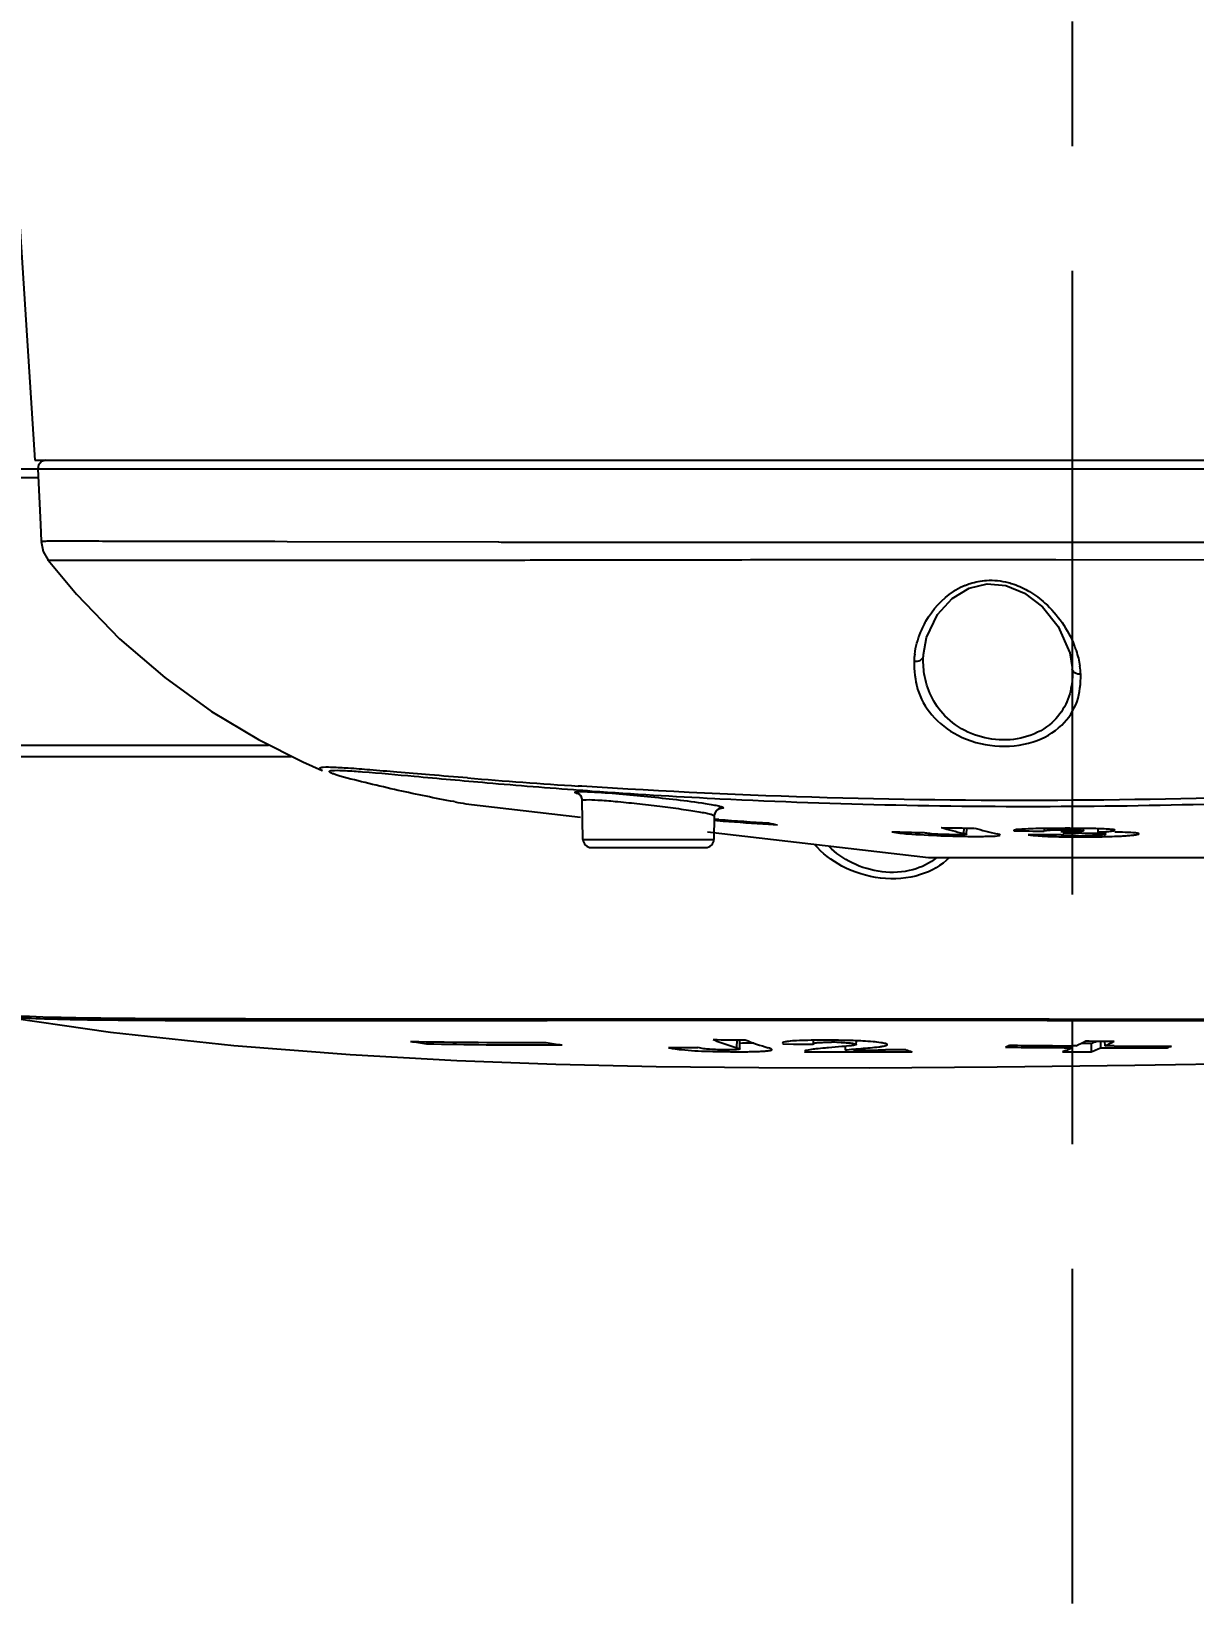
# Model space of a CAD drawing. Header units: millimetres. Extents: x 5828 to 6704, y 123 to 421.
# Drawn here: x 6419.679 to 6423.175, y 188.179 to 192.906 of the extents above; entities that cross this region are included whole.
import ezdxf

# ---------------------------------------------------------------- set-up
doc = ezdxf.new("R2010")
doc.units = ezdxf.units.MM
doc.linetypes.add('CENTER', pattern=[0.6, 0.375, -0.075, 0.075, -0.075])
for name, color, linetype in [('中心线', 7, 'Continuous'), ('外形图', 7, 'Continuous'), ('尺寸标注', 7, 'Continuous')]:
    doc.layers.add(name, color=color, linetype=linetype)
doc.styles.add('微软雅黑', font='msyh.ttc', dxfattribs={"height": 1.5})
doc.dimstyles.new('尺寸标注_1_20比例', dxfattribs={"dimtxt": 1.5, "dimasz": 1.25, "dimexe": 0.5, "dimexo": 0.4, "dimgap": 0.5, "dimtad": 1, "dimdec": 1, "dimlfac": 20, "dimdsep": 46, "dimtxsty": '微软雅黑', "dimcen": 0.09, "dimadec": 0, "dimazin": 0, "dimtp": 0.01, "dimtm": 0.01, "dimtfac": 1, "dimtdec": 1, "dimtofl": 0, "dimtmove": 0, "dimatfit": 3, "dimfxl": 1, "dimtolj": 1, "dimarcsym": 0})

# ---------------------------------------------------------------- blocks, each defined once
blk = doc.blocks.new('*D806')
at = {"layer": 'Defpoints', "color": 0}
for p in [(6419.9348, 196.9649), (6419.9348, 195.7149), (6438.1534, 195.7149)]:
    blk.add_point(p, dxfattribs=at)
at = {"layer": '尺寸标注', "color": 0, "lineweight": -2}
for p, q in [((6438.1534, 198.2149), (6438.1534, 199.4649)), ((6420.3348, 196.9649), (6438.6534, 196.9649)), ((6420.3348, 195.7149), (6438.6534, 195.7149)), ((6438.1534, 194.4649), (6438.1534, 190.1465))]:
    blk.add_line(p, q, dxfattribs=at)
at = {"layer": '尺寸标注', "color": 0}
for points in [[(6437.9451, 198.2149), (6438.3618, 198.2149), (6438.1534, 196.9649)], [(6438.3618, 194.4649), (6437.9451, 194.4649), (6438.1534, 195.7149)]]:
    blk.add_solid(points, dxfattribs=at)
at = {"layer": '尺寸标注', "color": 0, "insert": (6436.8778, 191.6807), "char_height": 1.5, "attachment_point": 5, "rotation": 90, "style": '微软雅黑'}
blk.add_mtext('\\A1;25', dxfattribs=at)

msp = doc.modelspace()

# ---------------------------------------------------------------- linework, layer by layer
at = {"layer": '中心线', "linetype": 'CENTER', "ltscale": 5}
msp.add_line((6422.8098, 204.1861), (6422.8098, 188.1793), dxfattribs=at)
at = {"layer": '外形图', "color": 7, "linetype": 'Continuous'}
for p, q in [((6419.6978, 191.5899), (6418.3007, 191.5899)), ((6419.6894, 191.6174), (6426.371, 191.6174)), ((6419.6978, 191.5912), (6423.8227, 191.5911)), ((6419.7, 191.6025), (6419.698, 191.5911)), ((6419.6992, 191.564), (6418.3018, 191.5634)), ((6420.3018, 191.3736), (6420.3371, 191.3735)), ((6420.3371, 191.3735), (6420.4105, 191.3733)), ((6420.4105, 191.3733), (6420.4485, 191.3732)), ((6420.4485, 191.3732), (6421.0847, 191.3713)), ((6421.0842, 191.3713), (6421.0919, 191.3712)), ((6421.0919, 191.3712), (6421.1206, 191.3712)), ((6421.1206, 191.3712), (6421.1924, 191.3711)), ((6421.1924, 191.3711), (6421.2288, 191.3711)), ((6421.2288, 191.3711), (6422.5098, 191.3706)), ((6422.5083, 191.3706), (6422.546, 191.3706)), ((6422.546, 191.3706), (6422.6598, 191.3706)), ((6420.1433, 191.3166), (6420.5598, 191.317)), ((6422.7486, 191.3185), (6422.7598, 191.3185)), ((6422.7598, 191.3185), (6425.6213, 191.3161)), ((6422.4996, 191.2328), (6422.5541, 191.2456)), ((6422.5541, 191.2456), (6422.6095, 191.2406)), ((6422.6095, 191.2406), (6422.6664, 191.2174)), ((6422.3618, 191.029), (6422.3621, 191.0327)), ((6422.8096, 190.9938), (6422.8098, 190.99)), ((6420.5536, 190.6845), (6420.5537, 190.6844)), ((6421.334, 190.6367), (6421.3239, 190.6373)), ((6421.3262, 190.6254), (6421.3372, 190.6246)), ((6421.7344, 190.6001), (6421.7494, 190.5993)), ((6420.9536, 190.5898), (6420.9496, 190.5905)), ((6420.9856, 190.5841), (6421.33, 190.5441)), ((6420.986, 190.5841), (6420.9856, 190.5841)), ((6421.3379, 190.477), (6421.3358, 190.5941)), ((6421.733, 190.5477), (6421.7318, 190.477)), ((6421.7319, 190.5346), (6421.7598, 190.5323)), ((6421.7319, 190.5345), (6421.7598, 190.5323)), ((6421.7469, 190.5371), (6421.7328, 190.5381)), ((6421.7469, 190.537), (6421.7328, 190.5381)), ((6421.8961, 190.5226), (6421.9234, 190.5207)), ((6421.8961, 190.5225), (6421.9234, 190.5207)), ((6422.4833, 190.5113), (6422.483, 190.4949)), ((6422.4919, 190.4922), (6422.4922, 190.5112)), ((6422.7249, 190.5098), (6422.725, 190.5026)), ((6422.7256, 190.502), (6422.725, 190.5026)), ((6422.8435, 190.5028), (6422.8436, 190.51)), ((6422.8865, 190.5091), (6422.8869, 190.4989)), ((6421.3379, 190.477), (6421.7318, 190.477)), ((6421.7123, 190.4997), (6422.3775, 190.4224)), ((6422.707, 190.4907), (6422.6767, 190.4906)), ((6422.7676, 190.4912), (6422.707, 190.4907)), ((6422.91, 190.4921), (6422.9102, 190.4985)), ((6421.3629, 190.4524), (6421.7068, 190.4524)), ((6422.3775, 190.4224), (6423.9372, 190.4227)), ((6420.8672, 189.8689), (6420.8671, 189.8623)), ((6421.2269, 189.859), (6421.2753, 189.859)), ((6421.8005, 189.8756), (6421.8001, 189.8505)), ((6421.8096, 189.8467), (6421.81, 189.8718)), ((6421.9379, 189.8641), (6421.9394, 189.8621)), ((6421.9394, 189.8621), (6421.9707, 189.8618)), ((6421.9707, 189.8618), (6422.0048, 189.8614)), ((6422.0046, 189.8397), (6422.0063, 189.838)), ((6422.0048, 189.8614), (6422.0308, 189.8612)), ((6422.0306, 189.8729), (6422.0308, 189.863)), ((6422.1261, 189.8549), (6422.1263, 189.8436)), ((6422.16, 189.8435), (6422.1517, 189.8435)), ((6422.1585, 189.847), (6422.1738, 189.8483)), ((6422.16, 189.8606), (6422.1602, 189.8715)), ((6422.3087, 189.8442), (6422.248, 189.8438)), ((6422.6088, 189.8522), (6422.621, 189.8521)), ((6422.7901, 189.8422), (6422.7806, 189.8382)), ((6422.8093, 189.8566), (6422.8092, 189.8508)), ((6422.8215, 189.8564), (6422.8093, 189.8564)), ((6422.8661, 189.8633), (6422.8378, 189.8633)), ((6422.8661, 189.8633), (6422.8665, 189.8382)), ((6422.8855, 189.846), (6422.8951, 189.8502)), ((6422.8948, 189.8706), (6422.8951, 189.8505)), ((6422.8951, 189.8502), (6422.9359, 189.8502)), ((6422.9071, 189.8705), (6422.9074, 189.8562)), ((6422.9359, 189.8559), (6422.9074, 189.856)), ((6423.0954, 189.8557), (6423.0955, 189.8504)), ((6422.1137, 189.8379), (6422.1517, 189.838)), ((6422.2534, 189.8383), (6422.3283, 189.8387)), ((6422.7806, 189.8382), (6422.8665, 189.838))]:
    msp.add_line(p, q, dxfattribs=at)
for points in [[(6419.599, 193.0635), (6419.6276, 192.5705), (6419.6894, 191.6174)], [(6419.6978, 191.5912), (6419.7059, 191.4236), (6419.7083, 191.3733)], [(6419.7229, 191.6174), (6419.7092, 191.6133), (6419.7, 191.6025)], [(6419.7084, 191.3728), (6419.7145, 191.3429), (6419.7293, 191.3162)], [(6419.729, 191.3169), (6419.814, 191.2143), (6419.9439, 191.0805), (6420.0798, 190.9635), (6420.2208, 190.862), (6420.3623, 190.7769), (6420.4955, 190.71), (6420.5536, 190.6845)], [(6422.3621, 191.0327), (6422.3715, 191.0839), (6422.4044, 191.1532), (6422.4483, 191.2018), (6422.4996, 191.2328)], [(6422.6664, 191.2174), (6422.7202, 191.1763), (6422.7674, 191.1175), (6422.8021, 191.038), (6422.8096, 190.9937)], [(6421.3265, 190.6135), (6421.324, 190.6143), (6421.3249, 190.6138), (6421.331, 190.6082), (6421.3358, 190.5941)], [(6421.733, 190.5477), (6421.7381, 190.5622), (6421.7467, 190.569), (6421.7493, 190.57)], [(6419.5557, 189.9498), (6419.917, 189.8976), (6420.2878, 189.8575), (6420.6379, 189.8302), (6420.9587, 189.8125), (6421.2563, 189.8014), (6421.5576, 189.7944), (6421.8668, 189.7908), (6422.1983, 189.7903), (6422.5841, 189.793), (6422.9979, 189.7981), (6423.3637, 189.8044), (6423.6874, 189.8119), (6423.9773, 189.8208), (6424.2668, 189.8329), (6424.5734, 189.85), (6424.8916, 189.8734), (6425.2125, 189.9043), (6425.5472, 189.9462), (6425.8895, 190.0017)]]:
    msp.add_lwpolyline(points, dxfattribs=at)
for centre, radius, start, end in [((6422.5739, 191.0351), 0.2232, 120.9013, 122.9956), ((6422.569, 191.0437), 0.2133, 112.5121, 120.9362), ((6422.5886, 190.9998), 0.2551, 172.2662, 177.0888), ((6422.5841, 190.9602), 0.2513, 2.9992, 8.6406), ((6422.7854, 212.8707), 22.2814, 265.37989, 266.23899), ((6421.311, 190.5938), 0.0248, 45.6289, 55.1097), ((6421.3109, 190.5936), 0.025, 33.0528, 45.6214), ((6422.6741, 209.0704), 18.4942, 265.94397, 267.0874), ((6421.6602, 194.494), 3.9677, 259.7414, 260.2096), ((6421.758, 190.5473), 0.025, 85.0905, 178.9765), ((6422.6266, 201.8326), 11.3298, 265.54684, 266.30459), ((6422.6383, 201.8309), 11.3328, 265.55392, 266.2448), ((6422.9602, 195.5313), 5.1168, 258, 258.3088), ((6423.1446, 193.188), 2.7731, 254.745, 256.1966), ((6422.6719, 202.1199), 11.6102, 268.73193, 269.23096), ((6423.232, 193.1757), 2.7594, 254.9634, 256.39), ((6422.7909, 202.4914), 11.9896, 269.24832, 269.68763), ((6422.796, 186.3718), 4.1385, 89.4387, 89.9161), ((6422.8089, 187.6243), 2.8859, 88.8523, 89.4502), ((6421.3629, 190.4774), 0.025, 181, 270), ((6421.7068, 190.4774), 0.025, 270, 359), ((6422.6385, 201.778), 11.284, 268.1151, 268.58917), ((6422.5414, 194.1375), 3.6515, 268.0054, 268.5745), ((6422.5454, 194.2121), 3.7262, 268.5416, 269.1138), ((6422.5276, 193.0362), 2.5502, 269.1036, 269.8295), ((6422.8256, 192.8366), 2.3521, 268.2678, 269.7226), ((6422.9429, 183.3141), 7.1832, 91.13696, 91.29255), ((6422.8378, 188.6167), 1.8795, 89.9696, 91.139), ((6422.8323, 193.5641), 3.0797, 269.6632, 270.8917), ((6422.8387, 191.7623), 1.2741, 269.134, 269.8899), ((6422.839, 191.75), 1.2618, 269.8732, 270.6519), ((6422.8412, 191.5682), 1.08, 270.6486, 271.5392), ((6422.8324, 193.6007), 3.1163, 270.8793, 271.0054), ((6422.9054, 187.1804), 3.3186, 89.9113, 90.3183), ((6421.7679, 195.8397), 6.0449, 260.96676, 261.43064), ((6421.1905, 209.0486), 19.1825, 268.88954, 270.10864), ((6421.2223, 209.1535), 19.2945, 268.9453, 270.01367), ((6422.1827, 196.1777), 6.3835, 261.38884, 261.82764), ((6421.8053, 218.7466), 28.896, 269.58269, 269.75879), ((6421.7993, 192.5634), 2.7247, 268.2099, 269.3983), ((6422.2229, 191.1799), 1.3951, 249.2775, 251.3355), ((6422.0725, 219.913), 30.0399, 269.3454, 269.52935), ((6422.2128, 191.1502), 1.3637, 251.3397, 252.3846), ((6422.3121, 191.1723), 1.3863, 249.4602, 252.4927), ((6422.0653, 187.2116), 2.6616, 88.5915, 89.978), ((6422.0798, 188.7525), 1.1145, 88.935, 89.7341), ((6422.0836, 188.9473), 0.9197, 88.091, 88.9483), ((6422.0815, 187.8698), 2.0033, 87.8435, 88.5905), ((6422.1047, 188.4759), 1.3967, 86.9232, 87.8591), ((6422.0834, 226.4672), 36.6237, 270.11978, 270.25744), ((6422.6791, 191.138), 1.3458, 254.0249, 254.8872), ((6422.2957, 190.5205), 0.738, 295.1046, 296.1599), ((6422.9936, 225.3497), 35.4996, 269.39869, 269.70247), ((6423.0203, 224.5884), 34.7326, 269.34146, 269.65203), ((6422.5171, 190.487), 0.7003, 292.9442, 294.6544), ((6422.4959, 190.5318), 0.7498, 295.7376, 298.1881), ((6423.0894, 224.2404), 34.3703, 269.60098, 269.74417), ((6422.6069, 190.5058), 0.6929, 291.9734, 293.5573), ((6422.6121, 190.4714), 0.6826, 291.8853, 293.6137), ((6422.5866, 190.5264), 0.7432, 295.5703, 298.039), ((6423.0304, 226.6692), 36.8135, 269.85294, 270.12041), ((6423.0019, 227.4606), 37.6105, 269.89948, 270.14263), ((6422.8089, 190.4899), 0.701, 294.1314, 295.2329), ((6422.0848, 225.1106), 35.2727, 269.8725, 270.04702), ((6422.0824, 227.0119), 37.174, 270.10691, 270.2636)]:
    msp.add_arc(centre, radius, start, end, dxfattribs=at)
for points, knots in [([(6419.7073, 191.3734), (6419.7067, 191.3738), (6419.7133, 191.3735), (6419.7172, 191.3743), (6419.7315, 191.3742), (6419.7477, 191.3745), (6419.7698, 191.3745), (6419.8077, 191.3745), (6419.8666, 191.3743), (6419.9507, 191.374), (6420.0526, 191.3739), (6420.1716, 191.3738), (6420.2566, 191.3737), (6420.3018, 191.3736)], [0, 0, 0, 0, 0.003742, 0.016167, 0.036976, 0.065845, 0.102461, 0.14667, 0.257868, 0.399461, 0.571173, 0.77181, 1, 1, 1, 1]), ([(6422.6592, 191.3706), (6422.9777, 191.3707), (6423.5889, 191.3702), (6424.439, 191.3734), (6425.1328, 191.3739), (6425.5337, 191.376), (6425.6958, 191.3762)], [0, 0, 0, 0, 0.314611, 0.603843, 0.839916, 1, 1, 1, 1]), ([(6419.7283, 191.3169), (6419.7261, 191.3173), (6419.7461, 191.3165), (6419.7557, 191.3173), (6419.7948, 191.3167), (6419.8382, 191.3166), (6419.8977, 191.3163), (6420.0002, 191.3164), (6420.0837, 191.3165), (6420.1433, 191.3166)], [0, 0, 0, 0, 0.016258, 0.065502, 0.145712, 0.256339, 0.397539, 0.569228, 1, 1, 1, 1]), ([(6420.5536, 191.317), (6420.5869, 191.317), (6420.729, 191.3171), (6420.8711, 191.317), (6420.9799, 191.317)], [0, 0, 0, 0, 0.234234, 1, 1, 1, 1]), ([(6420.9799, 191.317), (6421.0079, 191.317), (6421.1238, 191.317), (6421.2398, 191.3172), (6421.3277, 191.3173)], [0, 0, 0, 0, 0.241803, 1, 1, 1, 1]), ([(6421.3277, 191.3173), (6421.4132, 191.3175), (6421.7733, 191.3181), (6422.1335, 191.3185), (6422.4081, 191.3186)], [0, 0, 0, 0, 0.237353, 1, 1, 1, 1]), ([(6422.3531, 191.0989), (6422.3578, 191.1105), (6422.3808, 191.1585), (6422.4183, 191.2001), (6422.4524, 191.2223)], [0, 0, 0, 0, 0.236501, 1, 1, 1, 1]), ([(6422.4873, 191.2407), (6422.4923, 191.2428), (6422.5131, 191.2504), (6422.5351, 191.2547), (6422.5518, 191.2558)], [0, 0, 0, 0, 0.244564, 1, 1, 1, 1]), ([(6422.6172, 191.2493), (6422.6229, 191.2478), (6422.645, 191.2411), (6422.6661, 191.231), (6422.6809, 191.2222)], [0, 0, 0, 0, 0.254898, 1, 1, 1, 1]), ([(6422.6809, 191.2222), (6422.6976, 191.2123), (6422.7546, 191.1695), (6422.7969, 191.1082), (6422.8157, 191.0601)], [0, 0, 0, 0, 0.273009, 1, 1, 1, 1]), ([(6422.3338, 191.0128), (6422.3403, 191.0121), (6422.3526, 191.0133), (6422.3616, 191.0239), (6422.3618, 191.029)], [0, 0, 0, 0, 0.560671, 1, 1, 1, 1]), ([(6422.8157, 191.0601), (6422.8177, 191.055), (6422.825, 191.0348), (6422.8302, 191.0138), (6422.8326, 190.998)], [0, 0, 0, 0, 0.256113, 1, 1, 1, 1]), ([(6422.3338, 191.0128), (6422.3342, 190.9846), (6422.3386, 190.9262), (6422.3847, 190.8445), (6422.4669, 190.7814), (6422.5761, 190.7512), (6422.6889, 190.7614), (6422.7796, 190.8116), (6422.8305, 190.889), (6422.8352, 190.9461), (6422.8351, 190.9735)], [0, 0, 0, 0, 0.109672, 0.223716, 0.353331, 0.50325, 0.654481, 0.783116, 0.893303, 1, 1, 1, 1]), ([(6422.8073, 190.9393), (6422.8038, 190.9173), (6422.7894, 190.8727), (6422.7227, 190.7923), (6422.5761, 190.757), (6422.4421, 190.8195), (6422.382, 190.9058), (6422.3681, 190.9519), (6422.3645, 190.9747)], [0, 0, 0, 0, 0.108447, 0.222913, 0.495882, 0.769472, 0.887722, 1, 1, 1, 1]), ([(6422.8351, 190.9734), (6422.8291, 190.9732), (6422.8177, 190.9751), (6422.8101, 190.9852), (6422.8098, 190.99)], [0, 0, 0, 0, 0.557077, 1, 1, 1, 1]), ([(6418.3761, 190.7789), (6418.3861, 190.7762), (6418.4112, 190.7719), (6418.4799, 190.7649), (6418.5999, 190.7603), (6418.7835, 190.7583), (6419.0182, 190.7589), (6419.3014, 190.7601), (6419.6295, 190.7606), (6419.9981, 190.7604), (6420.2569, 190.7601), (6420.3923, 190.76)], [0, 0, 0, 0, 0.015437, 0.037748, 0.102647, 0.193948, 0.310754, 0.451751, 0.615103, 0.798635, 1, 1, 1, 1]), ([(6418.3761, 190.7533), (6418.378, 190.7516), (6418.3839, 190.7486), (6418.4012, 190.7431), (6418.4336, 190.7379), (6418.4845, 190.7329), (6418.5514, 190.7291), (6418.6341, 190.7266), (6418.7322, 190.7253), (6418.8454, 190.7248), (6419.0255, 190.725), (6419.285, 190.7259), (6419.6351, 190.7264), (6420.0326, 190.7262), (6420.3129, 190.7259), (6420.4599, 190.7258)], [0, 0, 0, 0, 0.003749, 0.009301, 0.026142, 0.050681, 0.082836, 0.122516, 0.169589, 0.223901, 0.285283, 0.42845, 0.597096, 0.788595, 1, 1, 1, 1]), ([(6420.9907, 190.6618), (6420.9527, 190.6648), (6420.8818, 190.6706), (6420.784, 190.6788), (6420.7017, 190.6855), (6420.6388, 190.6908), (6420.5883, 190.693), (6420.5662, 190.6945), (6420.5406, 190.6914), (6420.5508, 190.6857), (6420.5539, 190.6844)], [0, 0, 0, 0, 0.250747, 0.466826, 0.646879, 0.789296, 0.892339, 0.955044, 0.978341, 1, 1, 1, 1]), ([(6420.607, 190.6674), (6420.6029, 190.6687), (6420.5956, 190.6709), (6420.5861, 190.6741), (6420.5798, 190.6771), (6420.5757, 190.6788), (6420.5744, 190.6822), (6420.5783, 190.6836), (6420.5831, 190.6843), (6420.5877, 190.6845), (6420.5903, 190.6846)], [0, 0, 0, 0, 0.249377, 0.44179, 0.576591, 0.656125, 0.693638, 0.745524, 0.845649, 1, 1, 1, 1]), ([(6420.5903, 190.6846), (6420.6014, 190.685), (6420.6297, 190.6838), (6420.7096, 190.6781), (6420.8515, 190.6649), (6421.0685, 190.6455), (6421.2339, 190.6321), (6421.3262, 190.6254)], [0, 0, 0, 0, 0.044908, 0.114839, 0.325729, 0.623936, 1, 1, 1, 1]), ([(6420.9496, 190.5905), (6420.8936, 190.6007), (6420.8081, 190.618), (6420.6942, 190.6449), (6420.6357, 190.659), (6420.607, 190.6674)], [0, 0, 0, 0, 0.486589, 0.744727, 1, 1, 1, 1]), ([(6424.2901, 190.6485), (6423.7982, 190.6186), (6422.8126, 190.5775), (6421.826, 190.6047), (6421.334, 190.6367)], [0, 0, 0, 0, 0.499838, 1, 1, 1, 1]), ([(6421.3139, 190.6185), (6421.3138, 190.6196), (6421.32, 190.6204), (6421.3275, 190.621), (6421.3435, 190.6208), (6421.3551, 190.6203), (6421.362, 190.62)], [0, 0, 0, 0, 0.070928, 0.261873, 0.574299, 1, 1, 1, 1]), ([(6421.3221, 190.6144), (6421.32, 190.6151), (6421.3176, 190.616), (6421.3139, 190.6175), (6421.3139, 190.6185)], [0, 0, 0, 0, 0.703084, 1, 1, 1, 1]), ([(6421.3358, 190.5941), (6421.3358, 190.5952), (6421.3416, 190.5962), (6421.3446, 190.5964), (6421.3476, 190.5964)], [0, 0, 0, 0, 0.274767, 1, 1, 1, 1]), ([(6421.3476, 190.5964), (6421.3591, 190.5968), (6421.3883, 190.5952), (6421.4391, 190.5912), (6421.5014, 190.5849), (6421.5676, 190.5772), (6421.6216, 190.5702), (6421.6607, 190.5645), (6421.6851, 190.5605), (6421.7045, 190.5569), (6421.7197, 190.5536), (6421.7275, 190.551), (6421.733, 190.549), (6421.733, 190.5477)], [0, 0, 0, 0, 0.088653, 0.22513, 0.392543, 0.57065, 0.7382, 0.811697, 0.875373, 0.92727, 0.965903, 0.990126, 1, 1, 1, 1]), ([(6421.362, 190.62), (6421.4189, 190.6172), (6421.5336, 190.606), (6421.6483, 190.5938), (6421.7058, 190.5849)], [0, 0, 0, 0, 0.494695, 1, 1, 1, 1]), ([(6421.7494, 190.5993), (6422.1023, 190.5817), (6422.8095, 190.567), (6423.5162, 190.5909), (6423.8691, 190.6099)], [0, 0, 0, 0, 0.500009, 1, 1, 1, 1]), ([(6421.7058, 190.5849), (6421.7136, 190.5837), (6421.7267, 190.5815), (6421.7446, 190.5783), (6421.7535, 190.5755), (6421.7601, 190.5736), (6421.7601, 190.5722)], [0, 0, 0, 0, 0.418307, 0.729244, 0.923315, 1, 1, 1, 1]), ([(6421.7601, 190.5722), (6421.7601, 190.5711), (6421.7549, 190.57), (6421.752, 190.5697), (6421.7492, 190.5694)], [0, 0, 0, 0, 0.280004, 1, 1, 1, 1]), ([(6422.6999, 190.5093), (6422.6895, 190.509), (6422.6721, 190.5087), (6422.6498, 190.5068), (6422.6392, 190.5064), (6422.6335, 190.5039), (6422.6336, 190.5029)], [0, 0, 0, 0, 0.460603, 0.792229, 0.954499, 1, 1, 1, 1]), ([(6422.8021, 190.5103), (6422.7931, 190.5103), (6422.7591, 190.5102), (6422.725, 190.5099), (6422.6999, 190.5093)], [0, 0, 0, 0, 0.262165, 1, 1, 1, 1]), ([(6422.725, 190.5026), (6422.7247, 190.5036), (6422.7322, 190.504), (6422.7402, 190.5053), (6422.7595, 190.5056), (6422.7811, 190.5061), (6422.8042, 190.5059), (6422.8219, 190.5055), (6422.8329, 190.5047), (6422.8386, 190.5042), (6422.8413, 190.5036), (6422.8435, 190.5033), (6422.8435, 190.5028)], [0, 0, 0, 0, 0.027289, 0.119416, 0.27514, 0.472197, 0.678078, 0.853542, 0.915954, 0.96067, 0.988842, 1, 1, 1, 1]), ([(6422.8435, 190.5028), (6422.8435, 190.5023), (6422.8408, 190.502), (6422.8376, 190.5013), (6422.8306, 190.5008), (6422.8181, 190.5002), (6422.7992, 190.4997), (6422.7834, 190.4995), (6422.7751, 190.4995)], [0, 0, 0, 0, 0.02161, 0.081062, 0.178249, 0.309706, 0.636473, 1, 1, 1, 1]), ([(6422.9385, 190.5048), (6422.9384, 190.5053), (6422.9358, 190.5059), (6422.9322, 190.5066), (6422.9253, 190.5072), (6422.9127, 190.5081), (6422.8927, 190.509), (6422.8759, 190.5095), (6422.8667, 190.5096)], [0, 0, 0, 0, 0.022696, 0.082114, 0.176577, 0.299918, 0.615162, 1, 1, 1, 1]), ([(6422.8869, 190.4989), (6422.8938, 190.4993), (6422.9062, 190.5), (6422.9217, 190.5013), (6422.9323, 190.5026), (6422.9366, 190.5037), (6422.9385, 190.5043), (6422.9385, 190.5048)], [0, 0, 0, 0, 0.397595, 0.706759, 0.915493, 0.974839, 1, 1, 1, 1]), ([(6422.4398, 190.422), (6422.4163, 190.3982), (6422.3489, 190.3608), (6422.2319, 190.3536), (6422.1187, 190.3879), (6422.0571, 190.4354), (6422.0342, 190.4621)], [0, 0, 0, 0, 0.223677, 0.493232, 0.764448, 1, 1, 1, 1]), ([(6422.4023, 190.4224), (6422.3815, 190.4052), (6422.3275, 190.379), (6422.2364, 190.3743), (6422.1479, 190.4008), (6422.098, 190.4361), (6422.0778, 190.4562)], [0, 0, 0, 0, 0.229594, 0.491909, 0.757456, 1, 1, 1, 1]), ([(6422.2673, 190.5001), (6422.2828, 190.4962), (6422.3321, 190.4923), (6422.381, 190.4894), (6422.4143, 190.4882)], [0, 0, 0, 0, 0.323407, 1, 1, 1, 1]), ([(6422.3862, 190.4939), (6422.383, 190.4941), (6422.3744, 190.4949), (6422.3659, 190.4963), (6422.3607, 190.4974)], [0, 0, 0, 0, 0.374265, 1, 1, 1, 1]), ([(6422.4395, 190.4913), (6422.4346, 190.4914), (6422.4169, 190.4919), (6422.3991, 190.4928), (6422.3862, 190.4939)], [0, 0, 0, 0, 0.274306, 1, 1, 1, 1]), ([(6422.4846, 190.4911), (6422.4818, 190.4909), (6422.4668, 190.4906), (6422.4518, 190.4909), (6422.4395, 190.4913)], [0, 0, 0, 0, 0.184434, 1, 1, 1, 1]), ([(6422.483, 190.4949), (6422.4849, 190.4945), (6422.4879, 190.4939), (6422.4904, 190.493), (6422.492, 190.4926), (6422.4919, 190.4922)], [0, 0, 0, 0, 0.63479, 0.883291, 1, 1, 1, 1]), ([(6422.4919, 190.4922), (6422.4918, 190.4916), (6422.4883, 190.4915), (6422.4865, 190.4912), (6422.4846, 190.4911)], [0, 0, 0, 0, 0.246465, 1, 1, 1, 1]), ([(6422.52, 190.4861), (6422.535, 190.486), (6422.5581, 190.4865), (6422.5814, 190.487), (6422.5894, 190.4885)], [0, 0, 0, 0, 0.647546, 1, 1, 1, 1]), ([(6422.593, 190.49), (6422.593, 190.4912), (6422.5877, 190.4921), (6422.585, 190.4932), (6422.5826, 190.4938)], [0, 0, 0, 0, 0.332228, 1, 1, 1, 1]), ([(6422.5894, 190.4885), (6422.5899, 190.4886), (6422.591, 190.4889), (6422.5929, 190.4893), (6422.593, 190.49)], [0, 0, 0, 0, 0.417789, 1, 1, 1, 1]), ([(6422.6767, 190.4906), (6422.6867, 190.4891), (6422.7126, 190.4872), (6422.7386, 190.486), (6422.7545, 190.4855)], [0, 0, 0, 0, 0.386533, 1, 1, 1, 1]), ([(6422.7771, 190.4902), (6422.7761, 190.4903), (6422.773, 190.4906), (6422.7698, 190.4909), (6422.7676, 190.4912)], [0, 0, 0, 0, 0.292218, 1, 1, 1, 1]), ([(6422.8194, 190.4884), (6422.8151, 190.4885), (6422.8009, 190.4888), (6422.7868, 190.4893), (6422.7771, 190.4902)], [0, 0, 0, 0, 0.308769, 1, 1, 1, 1]), ([(6422.8388, 190.4962), (6422.8417, 190.4962), (6422.8531, 190.4962), (6422.8645, 190.496), (6422.8729, 190.4958)], [0, 0, 0, 0, 0.262082, 1, 1, 1, 1]), ([(6422.91, 190.4921), (6422.91, 190.4912), (6422.905, 190.491), (6422.8989, 190.4897), (6422.8855, 190.4892), (6422.8758, 190.4888), (6422.8702, 190.4886)], [0, 0, 0, 0, 0.064206, 0.255672, 0.577265, 1, 1, 1, 1]), ([(6422.8729, 190.4958), (6422.8815, 190.4956), (6422.8935, 190.4947), (6422.906, 190.4941), (6422.9093, 190.4927)], [0, 0, 0, 0, 0.705441, 1, 1, 1, 1]), ([(6422.8871, 190.4849), (6422.9035, 190.4852), (6422.927, 190.4858), (6422.9566, 190.4871), (6422.9748, 190.4882), (6422.9891, 190.4894), (6423.0005, 190.4907), (6423.0059, 190.4919), (6423.0102, 190.4928), (6423.0102, 190.4937)], [0, 0, 0, 0, 0.397639, 0.569757, 0.717469, 0.836839, 0.924699, 0.979233, 1, 1, 1, 1]), ([(6422.9093, 190.4927), (6422.9095, 190.4926), (6422.9098, 190.4925), (6422.91, 190.4922), (6422.91, 190.4921)], [0, 0, 0, 0, 0.630988, 1, 1, 1, 1]), ([(6423.0102, 190.4937), (6423.0101, 190.4942), (6423.0081, 190.4949), (6423.0049, 190.4956), (6422.999, 190.4964), (6422.9868, 190.4974), (6422.9662, 190.4983), (6422.9484, 190.4986), (6422.9382, 190.4988)], [0, 0, 0, 0, 0.020405, 0.069262, 0.149628, 0.261663, 0.577834, 1, 1, 1, 1]), ([(6419.5558, 189.9498), (6419.5727, 189.947), (6419.6139, 189.9429), (6419.724, 189.9368), (6419.9119, 189.9336), (6420.1936, 189.9324), (6420.5449, 189.9325), (6420.9564, 189.9327), (6421.5928, 189.9333), (6422.4471, 189.9331), (6423.3178, 189.9327), (6424.0062, 189.9331), (6424.4839, 189.9342), (6424.9168, 189.9385), (6425.2939, 189.9482), (6425.605, 189.9654), (6425.7891, 189.9846), (6425.868, 189.9979)], [0, 0, 0, 0, 0.00816, 0.019649, 0.052374, 0.09738, 0.153492, 0.219258, 0.292877, 0.455789, 0.625069, 0.706513, 0.782809, 0.85199, 0.912175, 0.96198, 1, 1, 1, 1]), ([(6419.5922, 189.9498), (6419.6458, 189.9455), (6419.7789, 189.9412), (6420.0146, 189.9385), (6420.3203, 189.9379), (6420.844, 189.9377), (6421.6037, 189.9377), (6422.5861, 189.937), (6423.4365, 189.9367), (6424.1026, 189.9371), (6424.5619, 189.9385), (6424.9771, 189.9434), (6425.3382, 189.9537), (6425.6359, 189.9713), (6425.812, 189.9905), (6425.8875, 190.0036)], [0, 0, 0, 0, 0.02562, 0.063364, 0.112304, 0.171226, 0.312867, 0.474171, 0.639182, 0.717946, 0.79146, 0.857956, 0.915712, 0.96351, 1, 1, 1, 1]), ([(6421.5948, 189.8514), (6421.5996, 189.8499), (6421.6126, 189.8474), (6421.6523, 189.8424), (6421.6874, 189.8409), (6421.7142, 189.84)], [0, 0, 0, 0, 0.125523, 0.329661, 1, 1, 1, 1]), ([(6421.8096, 189.8467), (6421.8096, 189.8463), (6421.8075, 189.8455), (6421.8042, 189.8451), (6421.7976, 189.8446), (6421.785, 189.8442), (6421.7662, 189.8442), (6421.7426, 189.8446), (6421.7208, 189.8456), (6421.7012, 189.8471), (6421.6894, 189.8493), (6421.6836, 189.8509)], [0, 0, 0, 0, 0.01037, 0.039515, 0.090591, 0.160828, 0.339325, 0.534562, 0.719022, 0.8572, 1, 1, 1, 1]), ([(6421.8001, 189.8505), (6421.8022, 189.8498), (6421.8052, 189.849), (6421.8081, 189.8479), (6421.8096, 189.8471), (6421.8096, 189.8467)], [0, 0, 0, 0, 0.629776, 0.872525, 1, 1, 1, 1]), ([(6421.8046, 189.8743), (6421.8059, 189.874), (6421.8074, 189.8733), (6421.81, 189.8725), (6421.81, 189.8718)], [0, 0, 0, 0, 0.656093, 1, 1, 1, 1]), ([(6421.8518, 189.8642), (6421.8485, 189.8641), (6421.8346, 189.8639), (6421.8207, 189.8638), (6421.81, 189.8638)], [0, 0, 0, 0, 0.234537, 1, 1, 1, 1]), ([(6421.8282, 189.8387), (6421.8318, 189.8387), (6421.8453, 189.8389), (6421.8588, 189.8392), (6421.8687, 189.8396)], [0, 0, 0, 0, 0.271435, 1, 1, 1, 1]), ([(6421.8687, 189.8396), (6421.8742, 189.8399), (6421.8836, 189.8403), (6421.896, 189.8416), (6421.9022, 189.8425), (6421.9063, 189.8441), (6421.9063, 189.845)], [0, 0, 0, 0, 0.433708, 0.746456, 0.929892, 1, 1, 1, 1]), ([(6421.9063, 189.845), (6421.9063, 189.8455), (6421.9049, 189.8466), (6421.9013, 189.8483), (6421.8977, 189.8494), (6421.8951, 189.8502)], [0, 0, 0, 0, 0.126434, 0.350561, 1, 1, 1, 1]), ([(6422.0141, 189.8728), (6422.0029, 189.8726), (6421.9838, 189.8721), (6421.9585, 189.8702), (6421.9459, 189.8684), (6421.9379, 189.8658), (6421.9379, 189.8641)], [0, 0, 0, 0, 0.43432, 0.754643, 0.934585, 1, 1, 1, 1]), ([(6422.0105, 189.8427), (6422.009, 189.8423), (6422.007, 189.8419), (6422.0046, 189.8403), (6422.0046, 189.8396)], [0, 0, 0, 0, 0.689127, 1, 1, 1, 1]), ([(6422.0388, 189.8468), (6422.0359, 189.8465), (6422.0265, 189.8454), (6422.017, 189.8443), (6422.0105, 189.8427)], [0, 0, 0, 0, 0.302417, 1, 1, 1, 1]), ([(6422.0664, 189.8733), (6422.0619, 189.8733), (6422.0445, 189.8732), (6422.027, 189.8731), (6422.0141, 189.8728)], [0, 0, 0, 0, 0.257445, 1, 1, 1, 1]), ([(6422.0308, 189.863), (6422.0308, 189.8642), (6422.0372, 189.8655), (6422.0462, 189.8663), (6422.0644, 189.867), (6422.0776, 189.867), (6422.085, 189.867)], [0, 0, 0, 0, 0.060527, 0.25925, 0.59383, 1, 1, 1, 1]), ([(6422.0331, 189.8612), (6422.0328, 189.8613), (6422.0319, 189.8617), (6422.0308, 189.8624), (6422.0308, 189.863)], [0, 0, 0, 0, 0.347576, 1, 1, 1, 1]), ([(6422.0763, 189.8504), (6422.073, 189.8501), (6422.0605, 189.849), (6422.048, 189.8478), (6422.0388, 189.8468)], [0, 0, 0, 0, 0.264687, 1, 1, 1, 1]), ([(6422.1143, 189.8665), (6422.121, 189.8662), (6422.1323, 189.8657), (6422.1475, 189.8644), (6422.1547, 189.8629), (6422.16, 189.8617), (6422.16, 189.8606)], [0, 0, 0, 0, 0.434642, 0.747836, 0.931701, 1, 1, 1, 1]), ([(6422.1517, 189.8577), (6422.1493, 189.8573), (6422.1376, 189.8557), (6422.1259, 189.8546), (6422.1166, 189.8538)], [0, 0, 0, 0, 0.206173, 1, 1, 1, 1]), ([(6422.1263, 189.8435), (6422.1283, 189.8439), (6422.139, 189.8454), (6422.1498, 189.8462), (6422.1585, 189.847)], [0, 0, 0, 0, 0.187174, 1, 1, 1, 1]), ([(6422.16, 189.8606), (6422.16, 189.8597), (6422.156, 189.8586), (6422.1537, 189.8581), (6422.1517, 189.8577)], [0, 0, 0, 0, 0.303948, 1, 1, 1, 1]), ([(6422.1738, 189.8483), (6422.1833, 189.8491), (6422.2013, 189.8506), (6422.2229, 189.8527), (6422.2374, 189.8547), (6422.2454, 189.8564), (6422.2502, 189.8576), (6422.2533, 189.8592), (6422.2533, 189.8601)], [0, 0, 0, 0, 0.352858, 0.672511, 0.798811, 0.898853, 0.967726, 1, 1, 1, 1]), ([(6422.2533, 189.8601), (6422.2533, 189.8607), (6422.2514, 189.8621), (6422.2452, 189.8639), (6422.231, 189.8664), (6422.2082, 189.8688), (6422.19, 189.87), (6422.1797, 189.8706)], [0, 0, 0, 0, 0.024604, 0.076742, 0.273838, 0.585365, 1, 1, 1, 1]), ([(6421.7707, 189.8389), (6421.7756, 189.8388), (6421.7948, 189.8386), (6421.8139, 189.8386), (6421.8282, 189.8387)], [0, 0, 0, 0, 0.257353, 1, 1, 1, 1])]:
    msp.add_open_spline(points, degree=3, knots=knots, dxfattribs=at)
for points in [[(6422.4081, 191.3186), (6422.5216, 191.3186), (6422.6351, 191.3186), (6422.7486, 191.3185)], [(6422.5518, 191.2558), (6422.5737, 191.2572), (6422.596, 191.2548), (6422.6172, 191.2493)], [(6422.3358, 191.0342), (6422.3388, 191.0563), (6422.3447, 191.0782), (6422.3531, 191.0989)], [(6422.3645, 190.9747), (6422.3617, 190.9926), (6422.3609, 191.0109), (6422.3618, 191.029)], [(6422.8098, 190.99), (6422.8107, 190.9731), (6422.81, 190.956), (6422.8073, 190.9393)], [(6421.3252, 190.6141), (6421.3219, 190.6164), (6421.3179, 190.618), (6421.3139, 190.6185)], [(6421.3358, 190.5941), (6421.3358, 190.5987), (6421.3343, 190.6034), (6421.3318, 190.6073)], [(6421.3372, 190.6246), (6421.3468, 190.6239), (6421.3564, 190.6232), (6421.366, 190.6225)], [(6422.1166, 189.8538), (6422.1032, 189.8527), (6422.0898, 189.8516), (6422.0763, 189.8504)]]:
    msp.add_open_spline(points, degree=3, dxfattribs=at)

# ---------------------------------------------------------------- dimensions: what is measured, and where the dimension line sits
at = {"layer": '尺寸标注'}
dim = msp.add_linear_dim(base=(6438.1534, 195.7149), p1=(6419.9348, 196.9649), p2=(6419.9348, 195.7149), angle=90, dimstyle='尺寸标注_1_20比例', dxfattribs=at)
dim.commit()
dim.dimension.update_dxf_attribs({"geometry": '*D806', "text_midpoint": (6436.8778, 191.6807)})

doc.saveas('drawing.dxf')
